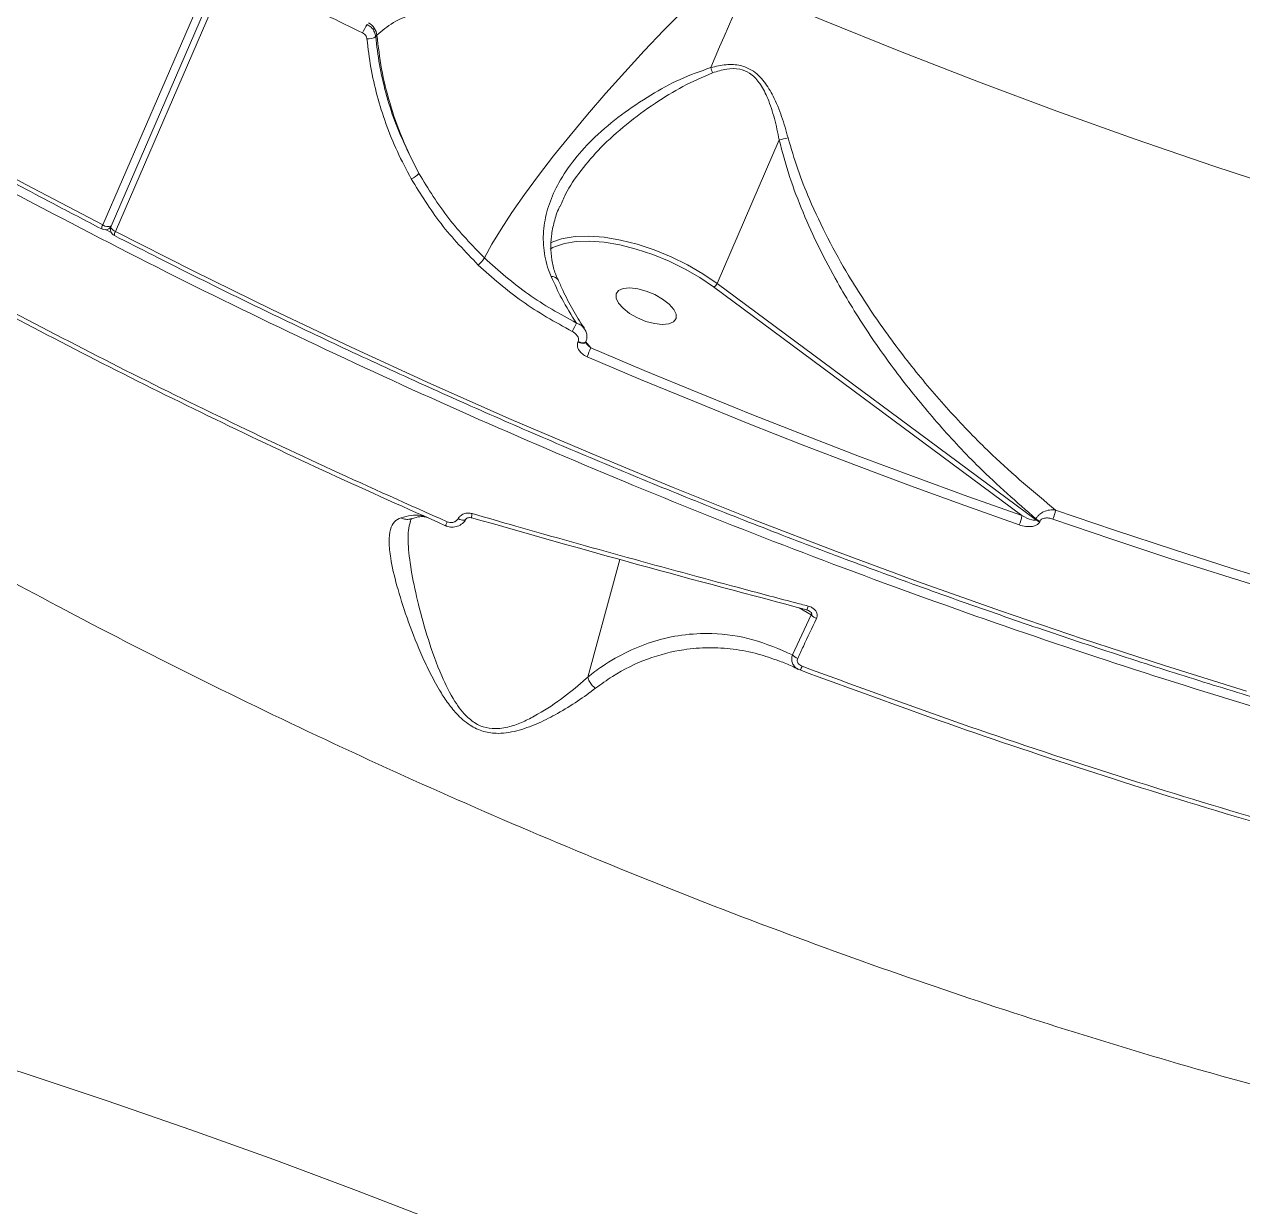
# Model space of a CAD drawing. Header units: millimetres. Extents: x -5550 to 7488, y -4093 to 4627.
# Drawn here: x -3316.1 to -3147.2, y 110.6 to 274.5 of the extents above; entities that cross this region are included whole.
import ezdxf

# ---------------------------------------------------------------- set-up
doc = ezdxf.new("R2010")
doc.units = ezdxf.units.MM
doc.layers.add('DIKOM_ОБЪЕКТ', color=7, linetype='Continuous')

msp = doc.modelspace()

# ---------------------------------------------------------------- linework, layer by layer
at = {"layer": 'DIKOM_ОБЪЕКТ', "color": 7, "linetype": 'Continuous', "lineweight": 15}
for p, q in [((-3132.251, 646.156), (-3305.244, 246.708)), ((-3131.094, 645.981), (-3304.087, 246.533)), ((-3303.479, 245.798), (-3130.486, 645.246)), ((-3267.391, 272.818), (-3267.22, 273.003)), ((-3211.444, 258.513), (-3220.063, 238.612)), ((-3303.992, 245.604), (-3304.879, 246.06)), ((-3304.197, 246.363), (-3304.119, 246.446)), ((-3243.219, 243.346), (-3242.825, 243.576)), ((-3242.157, 239.13), (-3242.142, 239.098)), ((-3175.883, 205.863), (-3220.063, 238.612)), ((-3220.534, 238.116), (-3177.773, 206.418)), ((-3239.323, 230.541), (-3239.357, 230.463)), ((-3238.269, 230.468), (-3238.236, 230.546)), ((-3237.562, 229.679), (-3238.25, 230.513)), ((-3177.773, 206.418), (-3182.368, 208.041)), ((-3175.84, 205.963), (-3175.883, 205.863)), ((-3175.315, 205.567), (-3175.272, 205.667)), ((-3233.544, 200.349), (-3237.993, 184.042)), ((-3206.998, 192.648), (-3209.608, 187.124)), ((-3208.688, 193.652), (-3206.998, 192.648)), ((-3211.51, 186.287), (-3211.391, 186.248))]:
    msp.add_line(p, q, dxfattribs=at)
at = {"layer": 'DIKOM_ОБЪЕКТ', "color": 7, "linetype": 'Continuous', "lineweight": 15, "flags": 128}
for points in [[(-3252.317, 242.136), (-3251.289, 244.036), (-3250.013, 246.15), (-3248.502, 248.456), (-3246.771, 250.933), (-3244.837, 253.555), (-3242.719, 256.297), (-3240.438, 259.131), (-3238.017, 262.03), (-3235.479, 264.965), (-3232.85, 267.907), (-3230.155, 270.827), (-3227.421, 273.696), (-3224.675, 276.486), (-3221.945, 279.169), (-3219.256, 281.719)], [(-3220.93, 268.528), (-3220.311, 269.968), (-3219.697, 271.397), (-3219.086, 272.814), (-3218.482, 274.216), (-3217.885, 275.601), (-3217.295, 276.967), (-3216.713, 278.312), (-3216.141, 279.634)], [(-3140.3, 251.288), (-3151.18, 254.854), (-3162.061, 258.588), (-3172.934, 262.485), (-3183.789, 266.542), (-3194.615, 270.755), (-3205.402, 275.12), (-3216.141, 279.634)], [(-3274.241, 275.801), (-3273.613, 275.491), (-3272.984, 275.182), (-3272.356, 274.872), (-3271.727, 274.564), (-3271.098, 274.255), (-3270.468, 273.947), (-3269.838, 273.639), (-3269.208, 273.332)], [(-3305.244, 246.708), (-3315.909, 252.31), (-3326.455, 258.025)], [(-3304.197, 246.363), (-3304.136, 246.437), (-3304.109, 246.477)], [(-3304.087, 246.533), (-3304.093, 246.515), (-3304.102, 246.426), (-3304.074, 246.326), (-3304.011, 246.218), (-3303.916, 246.108), (-3303.793, 245.998), (-3303.645, 245.893), (-3303.479, 245.798)], [(-3146.627, 182.1), (-3157.994, 185.636), (-3169.374, 189.343), (-3180.758, 193.216), (-3192.136, 197.253), (-3203.497, 201.449), (-3214.834, 205.803), (-3226.136, 210.309), (-3237.393, 214.964), (-3248.597, 219.764), (-3259.737, 224.706), (-3270.805, 229.784), (-3281.79, 234.996), (-3292.685, 240.335), (-3303.479, 245.798)], [(-3220.063, 238.612), (-3222.016, 239.943), (-3224.152, 241.178), (-3226.419, 242.288), (-3228.764, 243.245), (-3231.132, 244.028), (-3233.466, 244.618), (-3235.712, 245.002), (-3237.816, 245.17), (-3239.73, 245.117), (-3241.406, 244.847), (-3241.62, 244.791)], [(-3241.62, 244.791), (-3242.808, 244.364), (-3243.092, 244.221)], [(-3242.825, 243.576), (-3242.59, 243.693), (-3241.231, 244.162), (-3239.605, 244.424), (-3237.75, 244.475), (-3235.709, 244.312), (-3233.531, 243.94), (-3231.268, 243.368), (-3228.972, 242.609), (-3226.698, 241.68), (-3224.5, 240.605), (-3222.429, 239.407), (-3220.534, 238.116)], [(-3226.704, 235.735), (-3227.602, 236.434), (-3228.687, 237.054), (-3229.87, 237.544), (-3231.055, 237.863), (-3232.146, 237.987), (-3233.056, 237.905), (-3233.71, 237.624), (-3234.055, 237.167), (-3234.063, 236.57), (-3233.734, 235.882), (-3233.095, 235.16), (-3232.196, 234.46), (-3231.112, 233.84), (-3229.929, 233.351), (-3228.744, 233.031), (-3227.652, 232.907), (-3226.742, 232.989), (-3226.089, 233.27), (-3225.744, 233.727), (-3225.735, 234.324), (-3226.064, 235.012), (-3226.704, 235.735)], [(-3238.27, 230.468), (-3238.304, 230.415), (-3238.425, 230.338), (-3238.607, 230.303), (-3238.835, 230.313), (-3239.092, 230.368), (-3239.357, 230.463)], [(-3238.235, 230.547), (-3238.27, 230.493), (-3238.391, 230.415), (-3238.573, 230.381), (-3238.802, 230.391), (-3239.059, 230.446), (-3239.323, 230.541)], [(-3238.085, 228.449), (-3230.655, 225.303), (-3223.201, 222.221), (-3215.727, 219.203), (-3208.236, 216.253), (-3200.73, 213.369), (-3193.213, 210.554), (-3185.686, 207.808), (-3178.153, 205.132)], [(-3217.522, 221.362), (-3222.714, 223.465), (-3230.149, 226.54), (-3237.562, 229.679)], [(-3182.368, 208.041), (-3185.288, 209.087), (-3192.797, 211.826), (-3200.296, 214.635), (-3207.784, 217.512), (-3215.257, 220.456), (-3217.522, 221.362)], [(-3254.095, 206.131), (-3254.112, 206.112), (-3254.115, 206.112)], [(-3107.954, 187.407), (-3116.048, 189.564), (-3124.163, 191.814), (-3132.298, 194.155), (-3140.448, 196.587), (-3148.61, 199.108), (-3156.78, 201.718), (-3164.954, 204.414), (-3173.13, 207.197)], [(-3257.702, 205.023), (-3257.705, 205.022), (-3257.698, 205.042), (-3257.681, 205.084), (-3257.655, 205.147), (-3257.621, 205.229), (-3257.578, 205.328), (-3257.53, 205.441), (-3257.475, 205.567)], [(-3254.914, 205.901), (-3254.938, 205.867), (-3255.029, 205.807), (-3255.165, 205.779), (-3255.337, 205.786), (-3255.536, 205.828), (-3255.75, 205.901), (-3255.967, 206.001)], [(-3173.499, 205.944), (-3165.305, 203.155), (-3157.113, 200.453), (-3148.925, 197.838), (-3140.745, 195.311), (-3132.577, 192.874), (-3124.424, 190.528), (-3116.291, 188.273), (-3108.179, 186.11)], [(-3207.614, 193.364), (-3207.612, 193.34), (-3207.61, 193.339)]]:
    msp.add_lwpolyline(points, dxfattribs=at)
at = {"layer": 'DIKOM_ОБЪЕКТ', "color": 7, "linetype": 'Continuous', "lineweight": 15}
for centre, radius, start, end in [((-3262.21, 270.404), 7.586, 147.16979, 157.28935), ((-3269.379, 272.78), 2.171, 5.88464, 63.14526), ((-3268.445, 274.308), 1.825, 265.04458, 305.25173), ((-3201.537, 274.626), 20.329, 197.45523, 199.62764), ((-3221.558, 306.563), 49.103, 281.88656, 283.36309), ((-3263.608, 255.94), 3.04, 291.97733, 316.51702), ((-3304.512, 246.22), 0.879, 146.29194, 184.25739), ((-3304.526, 247.74), 1.256, 235.18097, 291.25202), ((-3304.93, 247.043), 1, 242.66279, 256.22064), ((-3304.93, 247.043), 1, 256.22064, 317.13963), ((-3303.169, 246.135), 1, 156.58356, 242.78465), ((-3302.727, 245.302), 0.901, 146.53616, 183.54868), ((-3256.816, 245.234), 5.462, 311.7817, 325.447), ((-3242.942, 238.628), 0.932, 32.57934, 97.04475), ((-3220.915, 238.95), 0.917, 294.54755, 338.3611), ((-3261.627, 243.27), 24.284, 332.21784, 335.29018), ((-3309.146, 259.382), 77.501, 336.47647, 337.46455), ((-3251.908, 206.008), 2.209, 161.80623, 177.30933), ((-3182.52, 207.123), 4.799, 335.49394, 351.55449), ((-3177.878, 207.916), 4.803, 335.75963, 351.38691), ((-3174.617, 207.605), 2.154, 233.97883, 251.07836), ((-3174.573, 207.705), 2.154, 233.97883, 251.07836), ((-3209.996, 194.466), 2.639, 334.70767, 347.15394), ((-3205.568, 193.941), 1.929, 222.11233, 248.83274), ((-3208.17, 188.481), 1.977, 223.3483, 249.29717), ((-3209.209, 185.745), 0.964, 311.48094, 347.77704), ((-3625.343, -822.156), 1000, 0, 90)]:
    msp.add_arc(centre, radius, start, end, dxfattribs=at)
for points, knots in [([(-3565.733, 521.392), (-3565.754, 520.679), (-3565.83, 518.178), (-3565.65, 513.785), (-3565.199, 508.219), (-3564.434, 502.555), (-3563.379, 496.806), (-3562.028, 490.974), (-3560.385, 485.065), (-3558.449, 479.081), (-3556.223, 473.029), (-3553.707, 466.913), (-3550.905, 460.738), (-3547.818, 454.508), (-3544.45, 448.229), (-3540.801, 441.904), (-3536.876, 435.539), (-3532.678, 429.138), (-3528.209, 422.707), (-3523.473, 416.25), (-3518.474, 409.772), (-3513.215, 403.278), (-3507.702, 396.772), (-3501.936, 390.26), (-3495.924, 383.746), (-3489.67, 377.235), (-3483.178, 370.732), (-3476.453, 364.242), (-3469.501, 357.77), (-3462.326, 351.32), (-3454.934, 344.898), (-3447.331, 338.507), (-3439.522, 332.153), (-3431.514, 325.841), (-3423.311, 319.575), (-3414.921, 313.36), (-3406.35, 307.201), (-3397.604, 301.102), (-3388.689, 295.067), (-3379.613, 289.102), (-3370.382, 283.211), (-3361.003, 277.397), (-3351.483, 271.667), (-3341.83, 266.023), (-3332.05, 260.47), (-3322.15, 255.013), (-3313.255, 250.245), (-3307.637, 247.324), (-3305.389, 246.155)], [0, 0, 0, 0, 0.0088208, 0.0309504, 0.0530921, 0.0752452, 0.0974091, 0.1195824, 0.1417639, 0.1639521, 0.1861458, 0.2083441, 0.2305454, 0.252749, 0.2749543, 0.2971604, 0.3193668, 0.3415735, 0.3637795, 0.3859848, 0.4081893, 0.4303926, 0.4525954, 0.4747966, 0.4969974, 0.5191965, 0.5413949, 0.5635924, 0.5857886, 0.6079841, 0.6301785, 0.6523723, 0.6745648, 0.6967567, 0.7189483, 0.7411388, 0.7633286, 0.7855179, 0.8077068, 0.8298952, 0.8520827, 0.8742703, 0.8964575, 0.9186441, 0.9408305, 0.9630167, 0.9852027, 1, 1, 1, 1]), ([(-3422.927, 317.776), (-3419.594, 315.306), (-3410.615, 308.652), (-3395.372, 297.996), (-3377.084, 285.915), (-3357.98, 274.026), (-3338.107, 262.38), (-3317.514, 251.023), (-3296.654, 240.205), (-3275.605, 229.951), (-3254.448, 220.271), (-3232.838, 211.01), (-3210.832, 202.217), (-3188.499, 193.935), (-3166.329, 186.347), (-3144.396, 179.462), (-3122.765, 173.275), (-3101.083, 167.684), (-3079.426, 162.736), (-3057.87, 158.463), (-3036.891, 154.96), (-3016.546, 152.221), (-2996.879, 150.223), (-2977.569, 148.933), (-2958.702, 148.387), (-2940.354, 148.605), (-2922.929, 149.583), (-2906.466, 151.298), (-2890.981, 153.715), (-2876.221, 156.871), (-2862.271, 160.79), (-2849.198, 165.474), (-2837.801, 170.597), (-2827.92, 176.016), (-2819.448, 181.636), (-2812.751, 186.803), (-2809.234, 190.278), (-2807.949, 191.548)], [0, 0, 0, 0, 0.0172867, 0.0465704, 0.0758765, 0.1051603, 0.1352946, 0.1654535, 0.1955878, 0.2248713, 0.2541776, 0.2834612, 0.3135956, 0.3437544, 0.3738887, 0.403172, 0.4324779, 0.4617614, 0.4918952, 0.5220535, 0.5521876, 0.5814711, 0.6107773, 0.6400606, 0.670195, 0.7003536, 0.7304878, 0.7597712, 0.7890773, 0.8183608, 0.8484949, 0.8786536, 0.9087878, 0.9342738, 0.9597896, 0.9853053, 1, 1, 1, 1]), ([(-3267.22, 273.003), (-3266.517, 273.625), (-3265.091, 274.887), (-3262.231, 275.991), (-3259.798, 276.53), (-3258.521, 276.693), (-3258.155, 276.74)], [0, 0, 0, 0, 0.3362328, 0.6822344, 0.9087841, 1, 1, 1, 1]), ([(-3267.391, 272.818), (-3267.398, 272.873), (-3267.429, 273.139), (-3267.601, 273.609), (-3268.008, 274.161), (-3268.393, 274.398), (-3268.585, 274.516)], [0, 0, 0, 0, 0.0806559, 0.3871529, 0.6936244, 1, 1, 1, 1]), ([(-3269.208, 273.332), (-3269.111, 273.274), (-3268.916, 273.157), (-3268.71, 272.884), (-3268.622, 272.65), (-3268.606, 272.517), (-3268.602, 272.49)], [0, 0, 0, 0, 0.3068178, 0.6133665, 0.9193909, 1, 1, 1, 1]), ([(-3268.602, 272.49), (-3268.446, 271.174), (-3268.133, 268.542), (-3267.236, 264.62), (-3266.014, 260.719), (-3264.458, 256.859), (-3263.133, 254.367), (-3262.47, 253.121)], [0, 0, 0, 0, 0.1976758, 0.3953873, 0.5930875, 0.7965386, 1, 1, 1, 1]), ([(-3261.402, 253.848), (-3262.613, 256.243), (-3264.446, 259.873), (-3266.027, 265), (-3266.932, 268.913), (-3267.24, 271.528), (-3267.391, 272.818)], [0, 0, 0, 0, 0.3951623, 0.5986755, 0.8021813, 1, 1, 1, 1]), ([(-3267.22, 273.003), (-3267.037, 271.449), (-3266.67, 268.325), (-3265.479, 263.536), (-3263.805, 258.658), (-3262.206, 255.458), (-3261.402, 253.848)], [0, 0, 0, 0, 0.2373878, 0.4771654, 0.7370114, 1, 1, 1, 1]), ([(-3210.209, 258.789), (-3210.489, 259.774), (-3211.05, 261.755), (-3212.124, 264.382), (-3213.45, 266.624), (-3214.996, 268.156), (-3216.899, 268.927), (-3218.874, 269.015), (-3220.226, 268.695), (-3220.93, 268.528)], [0, 0, 0, 0, 0.1836485, 0.3692296, 0.5090682, 0.6522016, 0.7508593, 0.8702215, 1, 1, 1, 1]), ([(-3220.93, 268.528), (-3222.368, 268.02), (-3225.245, 267.003), (-3229.374, 264.689), (-3233.384, 262.038), (-3236.946, 259.04), (-3239.871, 255.877), (-3241.996, 252.767), (-3243.403, 249.662), (-3244.153, 246.625), (-3244.207, 243.537), (-3243.715, 241.164), (-3243.184, 239.866), (-3243.056, 239.553)], [0, 0, 0, 0, 0.1036797, 0.207545, 0.3205785, 0.4335434, 0.5338159, 0.6340041, 0.7184893, 0.8029138, 0.8879576, 0.9729294, 1, 1, 1, 1]), ([(-3241.816, 249.286), (-3241.58, 249.85), (-3240.859, 251.58), (-3238.963, 254.33), (-3236.138, 257.584), (-3232.657, 260.722), (-3228.804, 263.538), (-3224.822, 266.018), (-3222.072, 267.2), (-3220.685, 267.797)], [0, 0, 0, 0, 0.070117, 0.2148571, 0.3634461, 0.5282978, 0.6969701, 0.8470864, 1, 1, 1, 1]), ([(-3220.685, 267.797), (-3220.04, 268.003), (-3218.823, 268.392), (-3217.012, 268.422), (-3215.387, 267.769), (-3214.527, 266.872), (-3213.693, 265.687), (-3212.882, 264.038), (-3212.053, 261.449), (-3211.648, 259.496), (-3211.444, 258.513)], [0, 0, 0, 0, 0.1298015, 0.245139, 0.3384711, 0.4558065, 0.4772488, 0.6177447, 0.8076309, 1, 1, 1, 1]), ([(-3211.444, 258.513), (-3210.99, 256.808), (-3210.082, 253.398), (-3208.163, 248.406), (-3205.937, 243.51), (-3202.963, 237.909), (-3199.173, 231.765), (-3194.431, 225.166), (-3189.279, 218.924), (-3183.144, 212.342), (-3178.502, 208.288), (-3175.84, 205.963)], [0, 0, 0, 0, 0.079268, 0.158593, 0.2405901, 0.3226093, 0.4472322, 0.571894, 0.6998638, 0.8278379, 1, 1, 1, 1]), ([(-3173.13, 207.197), (-3176.087, 209.666), (-3180.992, 213.761), (-3187.345, 220.315), (-3192.527, 226.307), (-3197.403, 232.744), (-3201.467, 238.974), (-3204.748, 244.835), (-3207.091, 249.782), (-3208.945, 254.444), (-3209.787, 257.337), (-3210.209, 258.789)], [0, 0, 0, 0, 0.186752, 0.3097309, 0.4327021, 0.5585146, 0.6842843, 0.7740132, 0.8643121, 0.9318943, 1, 1, 1, 1]), ([(-3252.317, 242.136), (-3254.037, 243.912), (-3257.518, 247.508), (-3260.097, 251.718), (-3261.402, 253.848)], [0, 0, 0, 0, 0.4941571, 1, 1, 1, 1]), ([(-3262.47, 253.121), (-3261.168, 250.995), (-3258.532, 246.694), (-3254.975, 243.019), (-3253.177, 241.161)], [0, 0, 0, 0, 0.4941741, 1, 1, 1, 1]), ([(-3242.111, 239.108), (-3242.206, 239.305), (-3242.567, 240.062), (-3242.91, 241.45), (-3243.141, 243.282), (-3243.073, 245.195), (-3242.666, 247.152), (-3242.249, 248.534), (-3241.897, 249.239), (-3241.868, 249.299)], [0, 0, 0, 0, 0.0603729, 0.2312106, 0.4099196, 0.5962893, 0.7878843, 0.982111, 1, 1, 1, 1]), ([(-3303.626, 245.246), (-3301.843, 244.334), (-3296.673, 241.687), (-3288.043, 237.39), (-3277.713, 232.394), (-3267.304, 227.515), (-3256.825, 222.756), (-3246.283, 218.121), (-3235.687, 213.612), (-3225.043, 209.235), (-3214.361, 204.99), (-3203.649, 200.883), (-3192.914, 196.915), (-3182.164, 193.09), (-3171.408, 189.411), (-3160.653, 185.881), (-3149.908, 182.502), (-3139.181, 179.276), (-3128.48, 176.207), (-3117.812, 173.296), (-3107.186, 170.546), (-3096.61, 167.959), (-3086.092, 165.536), (-3075.639, 163.28), (-3065.26, 161.192), (-3054.962, 159.275), (-3044.753, 157.528), (-3034.641, 155.954), (-3024.632, 154.554), (-3014.736, 153.329), (-3004.958, 152.279), (-2995.307, 151.406), (-2985.79, 150.711), (-2976.413, 150.194), (-2967.184, 149.855), (-2958.11, 149.694), (-2949.197, 149.713), (-2940.453, 149.91), (-2931.883, 150.286), (-2923.494, 150.841), (-2915.293, 151.574), (-2907.285, 152.485), (-2899.477, 153.573), (-2891.875, 154.837), (-2884.483, 156.277), (-2877.308, 157.892), (-2870.356, 159.68), (-2863.631, 161.641), (-2857.138, 163.772), (-2850.884, 166.073), (-2844.872, 168.541), (-2839.106, 171.175), (-2833.593, 173.974), (-2828.336, 176.934), (-2823.339, 180.054), (-2818.605, 183.329), (-2814.147, 186.765), (-2810.303, 190.014), (-2808.068, 192.185), (-2807.123, 193.102)], [0, 0, 0, 0, 0.0093527, 0.0271224, 0.0448922, 0.0626619, 0.0804318, 0.0982017, 0.1159714, 0.133741, 0.151511, 0.1692809, 0.1870509, 0.2048207, 0.2225907, 0.2403613, 0.2581319, 0.2759024, 0.2936736, 0.3114446, 0.329216, 0.3469881, 0.3647602, 0.3825327, 0.4003057, 0.4180794, 0.4358532, 0.4536276, 0.4714028, 0.4891785, 0.5069547, 0.5247319, 0.5425096, 0.5602879, 0.5780673, 0.5958473, 0.6136284, 0.63141, 0.6491928, 0.6669766, 0.684761, 0.7025465, 0.7203328, 0.7381198, 0.7559076, 0.7736956, 0.791484, 0.8092722, 0.8270599, 0.8448465, 0.8626315, 0.8804144, 0.8981938, 0.9159693, 0.9337396, 0.9515036, 0.9692605, 0.9870089, 1, 1, 1, 1]), ([(-3239.566, 233.119), (-3241.838, 234.372), (-3246.439, 236.909), (-3250.342, 240.379), (-3252.317, 242.136)], [0, 0, 0, 0, 0.4938462, 1, 1, 1, 1]), ([(-3253.177, 241.161), (-3251.208, 239.409), (-3247.221, 235.862), (-3242.521, 233.265), (-3240.142, 231.951)], [0, 0, 0, 0, 0.4938331, 1, 1, 1, 1]), ([(-3243.056, 239.553), (-3242.585, 238.525), (-3241.527, 236.216), (-3240.266, 234.224), (-3239.566, 233.119)], [0, 0, 0, 0, 0.4451287, 1, 1, 1, 1]), ([(-3238.458, 232.393), (-3238.49, 232.439), (-3239.055, 233.238), (-3240.081, 234.961), (-3241.265, 237.185), (-3241.897, 238.649), (-3242.111, 239.145)], [0, 0, 0, 0, 0.0233894, 0.4114812, 0.8008358, 1, 1, 1, 1]), ([(-3320.65, 235.511), (-3315.539, 232.831), (-3305.317, 227.472), (-3289.662, 219.733), (-3273.804, 212.205), (-3263.07, 207.417), (-3257.702, 205.023)], [0, 0, 0, 0, 0.2491217, 0.498244, 0.7491215, 1, 1, 1, 1]), ([(-3257.475, 205.567), (-3262.814, 207.947), (-3273.49, 212.707), (-3289.339, 220.225), (-3305.059, 227.989), (-3315.37, 233.394), (-3320.526, 236.096)], [0, 0, 0, 0, 0.249121, 0.4982437, 0.7491215, 1, 1, 1, 1]), ([(-3376.513, 232.11), (-3371.342, 228.786), (-3361.002, 222.14), (-3344.91, 212.451), (-3328.421, 202.995), (-3310.938, 193.496), (-3292.524, 184.046), (-3273.2, 174.726), (-3253.436, 165.788), (-3233.282, 157.289), (-3212.8, 149.273), (-3192.655, 142.003), (-3172.915, 135.471), (-3153.637, 129.655), (-3134.288, 124.391), (-3114.933, 119.729), (-3095.641, 115.701), (-3076.426, 112.328), (-3057.375, 109.657), (-3038.474, 107.712), (-3020.024, 106.547), (-3002.46, 106.178), (-2985.887, 106.559), (-2970.308, 107.622), (-2955.275, 109.385), (-2940.864, 111.867), (-2927.139, 115.068), (-2914.477, 118.893), (-2902.876, 123.29), (-2892.319, 128.209), (-2882.536, 133.735), (-2873.702, 139.931), (-2867.639, 144.804), (-2864.871, 147.752), (-2864.405, 148.248)], [0, 0, 0, 0, 0.0290611, 0.0581217, 0.0874721, 0.1168222, 0.149268, 0.1817389, 0.2141842, 0.2475864, 0.2810158, 0.3144171, 0.3458425, 0.3772909, 0.4087157, 0.4410475, 0.4734053, 0.5057366, 0.5392378, 0.5727389, 0.6067209, 0.6407033, 0.6726199, 0.7045617, 0.7364787, 0.7693259, 0.8021996, 0.8350472, 0.8663867, 0.897749, 0.9290887, 0.9612736, 0.9934829, 1, 1, 1, 1]), ([(-3240.142, 231.951), (-3239.997, 231.864), (-3239.71, 231.692), (-3239.418, 231.341), (-3239.276, 231), (-3239.258, 230.732), (-3239.305, 230.594), (-3239.323, 230.541)], [0, 0, 0, 0, 0.2733974, 0.5392572, 0.7386514, 0.8988733, 1, 1, 1, 1]), ([(-3238.489, 232.335), (-3238.513, 232.38), (-3238.633, 232.607), (-3239.008, 232.893), (-3239.392, 233.048), (-3239.566, 233.119)], [0, 0, 0, 0, 0.1200772, 0.6013816, 1, 1, 1, 1]), ([(-3238.255, 230.554), (-3238.196, 230.704), (-3238.066, 231.033), (-3238.12, 231.592), (-3238.264, 232.05), (-3238.44, 232.27), (-3238.491, 232.333)], [0, 0, 0, 0, 0.2527432, 0.556786, 0.8718624, 1, 1, 1, 1]), ([(-3239.357, 230.463), (-3239.387, 230.369), (-3239.458, 230.151), (-3239.411, 229.749), (-3239.186, 229.275), (-3238.74, 228.79), (-3238.311, 228.567), (-3238.085, 228.449)], [0, 0, 0, 0, 0.1205766, 0.278324, 0.4705627, 0.7209062, 1, 1, 1, 1]), ([(-3238.112, 230.2), (-3238.136, 230.226), (-3238.195, 230.29), (-3238.244, 230.39), (-3238.265, 230.461), (-3238.264, 230.492), (-3238.265, 230.477), (-3238.268, 230.473), (-3238.269, 230.471)], [0, 0, 0, 0, 0.1648197, 0.4067756, 0.5883114, 0.7431745, 0.9183235, 1, 1, 1, 1]), ([(-3237.562, 229.679), (-3237.689, 229.776), (-3237.886, 229.928), (-3238.052, 230.128), (-3238.112, 230.2)], [0, 0, 0, 0, 0.6399462, 1, 1, 1, 1]), ([(-3263.877, 206.132), (-3264.211, 205.967), (-3264.889, 205.631), (-3265.426, 204.499), (-3265.602, 202.826), (-3265.332, 200.246), (-3264.516, 196.734), (-3263.1, 192.269), (-3261.524, 188.192), (-3259.974, 184.796), (-3258.751, 182.51), (-3257.494, 180.552), (-3256.153, 178.855), (-3254.499, 177.367), (-3252.459, 176.409), (-3250.049, 176.118), (-3247.395, 176.62), (-3244.676, 177.679), (-3241.983, 179.07), (-3239.334, 180.699), (-3237.723, 181.885), (-3236.912, 182.481)], [0, 0, 0, 0, 0.0474459, 0.0964712, 0.1556876, 0.2165988, 0.3039696, 0.3937332, 0.4858702, 0.5329618, 0.5800238, 0.6111519, 0.6426532, 0.6798127, 0.7100509, 0.7403116, 0.7862716, 0.8336555, 0.8820835, 0.9406759, 1, 1, 1, 1]), ([(-3260.138, 206.121), (-3260.474, 206.25), (-3261.641, 206.697), (-3262.947, 206.367), (-3263.877, 206.132)], [0, 0, 0, 0, 0.2873009, 1, 1, 1, 1]), ([(-3262.44, 206.008), (-3262.598, 205.962), (-3262.958, 205.855), (-3263.424, 205.938), (-3263.736, 206.058), (-3263.843, 206.114), (-3263.877, 206.132)], [0, 0, 0, 0, 0.3344623, 0.7619448, 0.9233921, 1, 1, 1, 1]), ([(-3262.43, 205.967), (-3262.215, 206.042), (-3261.629, 206.248), (-3261.019, 206.32), (-3260.631, 206.261), (-3260.539, 206.248)], [0, 0, 0, 0, 0.305994, 0.8355447, 1, 1, 1, 1]), ([(-3254.007, 206.698), (-3254.206, 206.736), (-3254.604, 206.812), (-3255.193, 206.687), (-3255.681, 206.416), (-3255.878, 206.13), (-3255.967, 206.001)], [0, 0, 0, 0, 0.2590803, 0.5177517, 0.7812265, 1, 1, 1, 1]), ([(-3254.909, 205.899), (-3254.89, 205.931), (-3254.851, 205.998), (-3254.669, 206.108), (-3254.425, 206.155), (-3254.224, 206.148), (-3254.128, 206.114), (-3254.117, 206.109)], [0, 0, 0, 0, 0.2186304, 0.4646745, 0.732844, 0.9671988, 1, 1, 1, 1]), ([(-3254.095, 206.131), (-3246.383, 203.935), (-3230.934, 199.537), (-3215.396, 195.424), (-3207.614, 193.364)], [0, 0, 0, 0, 0.4991752, 1, 1, 1, 1]), ([(-3207.423, 193.88), (-3208.067, 194.048), (-3211.288, 194.893), (-3219.666, 197.115), (-3232.544, 200.616), (-3244.848, 204.065), (-3251.988, 206.118), (-3254.007, 206.698)], [0, 0, 0, 0, 0.0413719, 0.2068719, 0.5381533, 0.8694382, 1, 1, 1, 1]), ([(-3175.883, 205.863), (-3175.891, 205.85), (-3175.909, 205.82), (-3175.971, 205.788), (-3176.135, 205.765), (-3176.771, 205.889), (-3177.325, 206.182), (-3177.773, 206.418)], [0, 0, 0, 0, 0.0239353, 0.0535339, 0.10716, 0.2795065, 1, 1, 1, 1]), ([(-3173.13, 207.197), (-3173.404, 207.213), (-3173.944, 207.245), (-3174.712, 207.015), (-3175.263, 206.682), (-3175.629, 206.335), (-3175.768, 206.089), (-3175.84, 205.963)], [0, 0, 0, 0, 0.2704775, 0.5335613, 0.7181893, 0.8552913, 1, 1, 1, 1]), ([(-3175.272, 205.667), (-3175.234, 205.73), (-3175.16, 205.855), (-3174.931, 206), (-3174.569, 206.103), (-3174.058, 206.102), (-3173.691, 205.998), (-3173.499, 205.944)], [0, 0, 0, 0, 0.1205968, 0.2406492, 0.4167937, 0.6949448, 1, 1, 1, 1]), ([(-3237.994, 184.033), (-3237.994, 184.032), (-3238.208, 183.838), (-3239.361, 182.822), (-3241.691, 180.909), (-3244.638, 178.983), (-3247.153, 177.713), (-3249.083, 177.035), (-3251.068, 176.778), (-3252.445, 177.1), (-3253.591, 177.613), (-3254.969, 178.607), (-3256.738, 180.982), (-3258.53, 184.696), (-3260.177, 189.28), (-3261.484, 194.072), (-3262.455, 198.453), (-3262.887, 201.854), (-3262.945, 204.243), (-3262.69, 205.198), (-3262.583, 205.599)], [0, 0, 0, 0, 0.0000783, 0.019137, 0.1044085, 0.1895442, 0.2260995, 0.2625376, 0.3007711, 0.3292636, 0.3325918, 0.3645283, 0.4141942, 0.4869811, 0.5894385, 0.6919708, 0.7893415, 0.8865506, 0.9524079, 1, 1, 1, 1]), ([(-3262.636, 205.607), (-3262.593, 205.721), (-3262.504, 205.958), (-3262.481, 205.959), (-3262.423, 205.988), (-3262.394, 206.002)], [0, 0, 0, 0, 0.3185893, 0.6640228, 1, 1, 1, 1]), ([(-3257.7, 205.031), (-3257.66, 205.009), (-3257.4, 204.87), (-3256.818, 204.795), (-3256.035, 204.902), (-3255.383, 205.294), (-3254.999, 205.659), (-3254.923, 205.892), (-3254.92, 205.901)], [0, 0, 0, 0, 0.0421566, 0.2735981, 0.527574, 0.7684863, 0.9904757, 1, 1, 1, 1]), ([(-3255.967, 206.001), (-3255.99, 205.964), (-3256.078, 205.815), (-3256.317, 205.61), (-3256.691, 205.469), (-3257.096, 205.442), (-3257.349, 205.525), (-3257.475, 205.567)], [0, 0, 0, 0, 0.0798744, 0.3180908, 0.5556233, 0.7773762, 1, 1, 1, 1]), ([(-3178.153, 205.132), (-3177.846, 205.045), (-3177.254, 204.877), (-3176.431, 204.882), (-3175.85, 205.049), (-3175.489, 205.277), (-3175.373, 205.47), (-3175.315, 205.567)], [0, 0, 0, 0, 0.3047657, 0.5876358, 0.7664498, 0.8828413, 1, 1, 1, 1]), ([(-3207.613, 193.327), (-3207.553, 193.315), (-3207.442, 193.293), (-3207.352, 193.238), (-3207.311, 193.212)], [0, 0, 0, 0, 0.5414656, 1, 1, 1, 1]), ([(-3206.264, 192.143), (-3206.221, 192.262), (-3206.135, 192.5), (-3206.183, 192.882), (-3206.362, 193.234), (-3206.67, 193.544), (-3207.04, 193.762), (-3207.312, 193.845), (-3207.423, 193.88)], [0, 0, 0, 0, 0.1643459, 0.3291559, 0.489736, 0.6616428, 0.8613845, 1, 1, 1, 1]), ([(-3207.312, 193.213), (-3207.274, 193.192), (-3207.179, 193.139), (-3207.066, 193.043), (-3206.988, 192.946), (-3206.952, 192.877), (-3206.933, 192.814), (-3206.935, 192.749), (-3206.957, 192.692), (-3206.984, 192.663), (-3206.998, 192.648)], [0, 0, 0, 0, 0.1719218, 0.4331325, 0.554348, 0.6314303, 0.721465, 0.8062428, 0.8981274, 1, 1, 1, 1]), ([(-3208.869, 186.632), (-3208.611, 187.185), (-3207.751, 189.031), (-3206.876, 190.861), (-3206.264, 192.143)], [0, 0, 0, 0, 0.299627, 1, 1, 1, 1]), ([(-3209.608, 187.124), (-3211.421, 187.908), (-3215.047, 189.475), (-3220.24, 190.197), (-3224.801, 189.98), (-3228.688, 189.132), (-3232.38, 187.702), (-3235.493, 185.953), (-3237.325, 184.553), (-3237.993, 184.042)], [0, 0, 0, 0, 0.1992532, 0.3984555, 0.5429347, 0.6708079, 0.7989889, 0.9267421, 1, 1, 1, 1]), ([(-3236.912, 182.481), (-3236.136, 183.047), (-3233.804, 184.748), (-3229.699, 186.721), (-3225.204, 187.876), (-3221.218, 188.183), (-3217.772, 187.968), (-3214.521, 187.368), (-3212.453, 186.626), (-3211.51, 186.287)], [0, 0, 0, 0, 0.0956516, 0.2873647, 0.4833072, 0.616107, 0.7489207, 0.8854874, 1, 1, 1, 1]), ([(-3211.393, 186.255), (-3210.813, 186.047), (-3209.937, 185.733), (-3209.089, 185.269), (-3208.802, 185.111)], [0, 0, 0, 0, 0.6615298, 1, 1, 1, 1]), ([(-3209.608, 187.124), (-3209.655, 186.928), (-3209.751, 186.537), (-3209.628, 185.959), (-3209.32, 185.469), (-3208.933, 185.168), (-3208.658, 185.058), (-3208.57, 185.023)], [0, 0, 0, 0, 0.2221284, 0.4444, 0.6650931, 0.8923023, 1, 1, 1, 1]), ([(-3208.266, 185.541), (-3208.283, 185.547), (-3208.401, 185.593), (-3208.594, 185.702), (-3208.798, 185.904), (-3208.919, 186.136), (-3208.953, 186.392), (-3208.897, 186.552), (-3208.869, 186.632)], [0, 0, 0, 0, 0.0354539, 0.2573297, 0.4481078, 0.6281705, 0.8142995, 1, 1, 1, 1]), ([(-3208.57, 185.023), (-3201.763, 182.522), (-3188.148, 177.52), (-3167.61, 170.666), (-3147.024, 164.263), (-3133.337, 160.475), (-3126.494, 158.581)], [0, 0, 0, 0, 0.2486152, 0.4972306, 0.7486171, 1, 1, 1, 1]), ([(-3126.067, 159.067), (-3132.845, 160.941), (-3146.401, 164.691), (-3166.94, 171.068), (-3187.585, 177.947), (-3201.373, 183.01), (-3208.266, 185.541)], [0, 0, 0, 0, 0.2486148, 0.4972305, 0.7486143, 1, 1, 1, 1]), ([(-3237.993, 184.042), (-3237.993, 184.041), (-3237.994, 184.038), (-3237.994, 184.035), (-3237.994, 184.034), (-3237.994, 184.033)], [0, 0, 0, 0, 0.4346472, 0.7852813, 1, 1, 1, 1]), ([(-3237.994, 184.033), (-3237.926, 183.831), (-3237.792, 183.429), (-3237.421, 182.92), (-3237.108, 182.624), (-3236.946, 182.506), (-3236.912, 182.481)], [0, 0, 0, 0, 0.341363, 0.6827511, 0.9340663, 1, 1, 1, 1])]:
    msp.add_open_spline(points, degree=3, knots=knots, dxfattribs=at)

doc.saveas('drawing.dxf')
